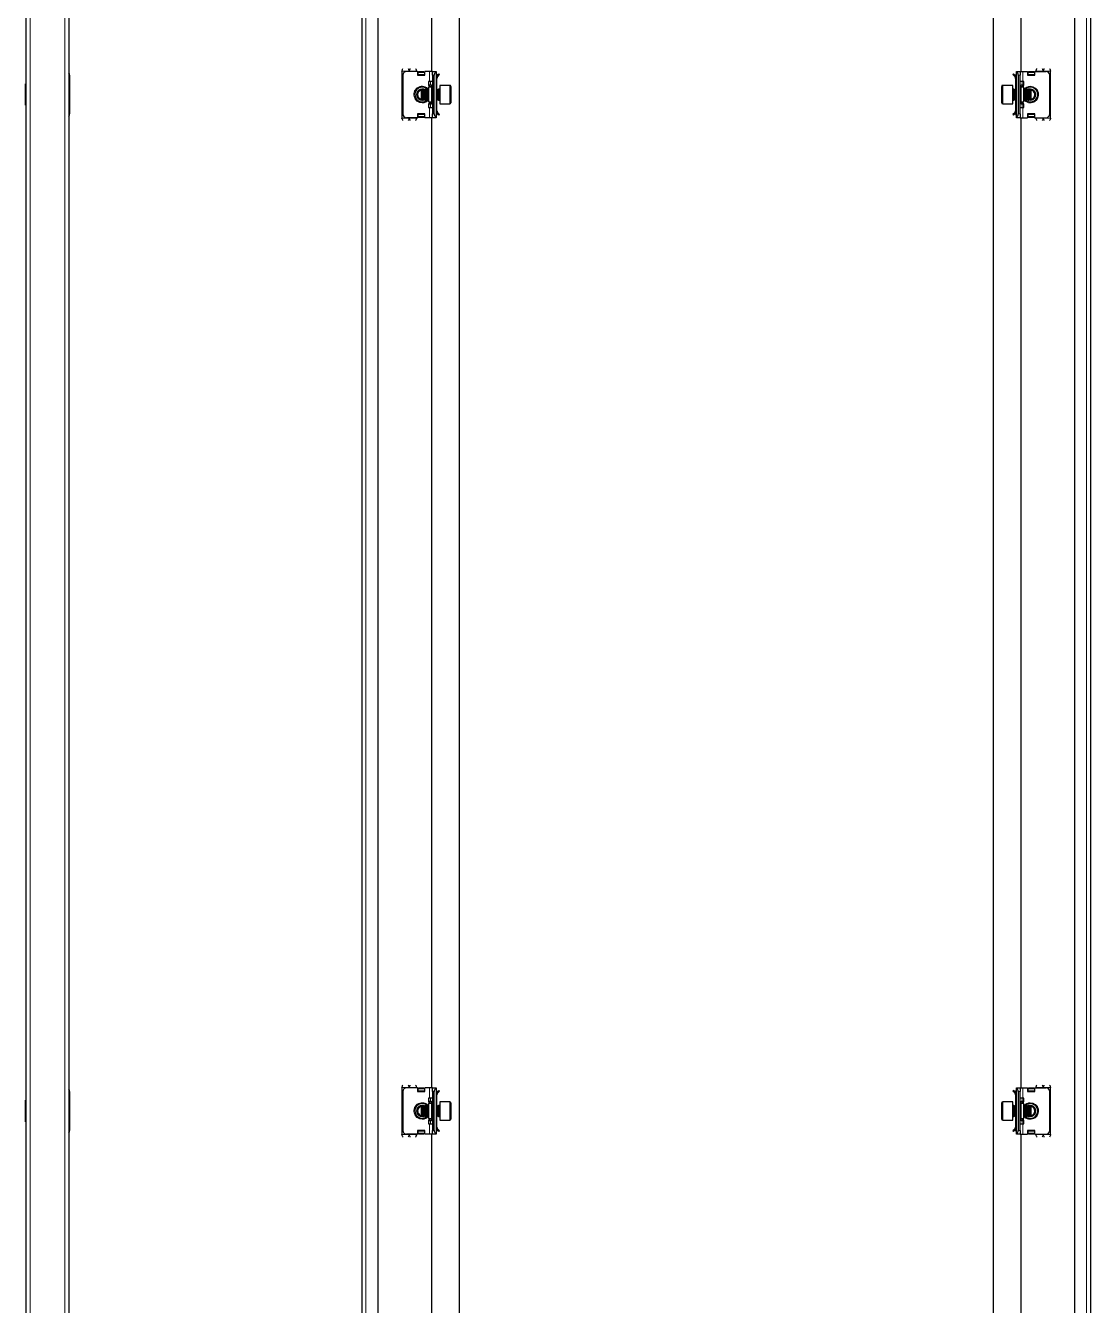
# Model space of a CAD drawing. Header units: millimetres. Extents: x -45 to 1444, y -1119 to 1206.
# Drawn here: x 868 to 1444, y -390 to 302 of the extents above; entities that cross this region are included whole.
import ezdxf

# ---------------------------------------------------------------- set-up
doc = ezdxf.new("R2010")
doc.units = ezdxf.units.MM

msp = doc.modelspace()

# ---------------------------------------------------------------- linework, layer by layer
at = {"color": 7, "linetype": 'Continuous', "lineweight": 25}
for p, q in [((868.5, -985.65), (868.5, 965.15)), ((891.5, 967.25), (891.5, -987.75)), ((1050.23, -987.75), (1050.23, 967.25)), ((1058.73, 967.25), (1058.73, -987.75)), ((1435.73, -987.75), (1435.73, 967.25)), ((1444.23, 967.25), (1444.23, -987.75)), ((1102.73, 934.25), (1102.73, -954.75)), ((1391.73, -954.75), (1391.73, 934.25)), ((1087.73, 827.25), (1087.73, 277.25)), ((1406.73, 277.25), (1406.73, 827.25)), ((1071.73, 277.5), (1071.73, 252)), ((1080.23, 277.25), (1074.23, 277.25)), ((1079.73, 277.5), (1079.73, 277.25)), ((1080.23, 277.25), (1080.23, 275.25)), ((1080.43, 277.13), (1080.23, 277.13)), ((1080.43, 275.25), (1080.43, 277.13)), ((1080.48, 276.87), (1080.98, 277.22)), ((1080.98, 277.22), (1080.98, 276.87)), ((1080.98, 277.22), (1083.48, 277.22)), ((1083.48, 276.87), (1083.48, 277.22)), ((1083.48, 277.22), (1083.98, 276.87)), ((1084.23, 275.25), (1084.23, 277.25)), ((1086.73, 277.25), (1084.23, 277.25)), ((1088.23, 277.25), (1086.73, 277.25)), ((1088.23, 275.25), (1088.23, 277.25)), ((1088.23, 277.25), (1090.23, 277.25)), ((1090.23, 277.25), (1090.23, 276.98)), ((1404.23, 277.25), (1406.23, 277.25)), ((1404.23, 276.98), (1404.23, 277.25)), ((1406.23, 277.25), (1406.23, 275.25)), ((1406.23, 277.25), (1407.73, 277.25)), ((1407.73, 277.25), (1410.23, 277.25)), ((1410.23, 277.25), (1410.23, 275.25)), ((1410.48, 276.87), (1410.98, 277.22)), ((1410.98, 277.22), (1410.98, 276.87)), ((1410.98, 277.22), (1413.48, 277.22)), ((1413.48, 276.87), (1413.48, 277.22)), ((1413.48, 277.22), (1413.98, 276.87)), ((1414.03, 277.13), (1414.03, 275.25)), ((1414.23, 277.13), (1414.03, 277.13)), ((1414.23, 277.25), (1420.23, 277.25)), ((1414.23, 275.25), (1414.23, 277.25)), ((1414.73, 277.25), (1414.73, 277.5)), ((1422.73, 252), (1422.73, 277.5)), ((868.5, 270.53), (868.2, 270.53)), ((868.2, 258.96), (868.2, 270.53)), ((892, 275.25), (892, 254.25)), ((1072.23, 275.25), (1072.23, 254.25)), ((1080.23, 275.25), (1084.23, 275.25)), ((1080.98, 276.87), (1080.48, 276.51)), ((1080.48, 276.51), (1080.48, 276.87)), ((1080.48, 275.6), (1080.48, 276.51)), ((1080.48, 275.25), (1080.48, 275.6)), ((1080.98, 276.87), (1083.48, 276.87)), ((1083.98, 276.51), (1083.48, 276.87)), ((1083.98, 276.87), (1083.98, 276.51)), ((1083.98, 276.51), (1083.98, 275.6)), ((1083.98, 275.6), (1083.98, 275.25)), ((1086.23, 271.75), (1086.23, 269.75)), ((1086.73, 271.75), (1086.23, 271.75)), ((1088.23, 271.75), (1086.73, 271.75)), ((1088.23, 275.25), (1088.23, 254.25)), ((1089.23, 254.25), (1089.23, 275.25)), ((1090.23, 276.98), (1090.23, 252.51)), ((1090.23, 276.16), (1090.44, 275.95)), ((1090.73, 273.5), (1090.23, 273.5)), ((1090.73, 275.25), (1090.73, 274.79)), ((1090.73, 270), (1090.73, 273.5)), ((1090.82, 274.91), (1091.79, 275.89)), ((1091.17, 274.56), (1090.82, 274.91)), ((1091.17, 274.56), (1092.14, 275.53)), ((1091.79, 275.89), (1092.14, 275.53)), ((1402.67, 275.89), (1402.32, 275.53)), ((1403.29, 274.56), (1402.32, 275.53)), ((1403.64, 274.91), (1402.67, 275.89)), ((1403.29, 274.56), (1403.64, 274.91)), ((1403.73, 275.25), (1403.73, 274.85)), ((1403.73, 273.5), (1404.23, 273.5)), ((1403.73, 273.5), (1403.73, 270)), ((1404.02, 275.95), (1404.23, 276.16)), ((1404.23, 252.51), (1404.23, 276.98)), ((1405.23, 275.25), (1405.23, 254.25)), ((1406.23, 254.25), (1406.23, 275.25)), ((1407.73, 271.75), (1406.23, 271.75)), ((1408.23, 271.75), (1407.73, 271.75)), ((1408.23, 269.75), (1408.23, 271.75)), ((1410.23, 275.25), (1414.23, 275.25)), ((1410.98, 276.87), (1410.48, 276.51)), ((1410.48, 276.51), (1410.48, 276.87)), ((1410.48, 275.6), (1410.48, 276.51)), ((1410.48, 275.25), (1410.48, 275.6)), ((1410.98, 276.87), (1413.48, 276.87)), ((1413.98, 276.51), (1413.48, 276.87)), ((1413.98, 276.87), (1413.98, 276.51)), ((1413.98, 276.51), (1413.98, 275.6)), ((1413.98, 275.6), (1413.98, 275.25)), ((1422.23, 254.25), (1422.23, 275.25)), ((1082.78, 267.75), (1082.23, 267.19)), ((1082.23, 267.19), (1082.23, 262.3)), ((1082.84, 267.75), (1082.78, 267.75)), ((1082.78, 267.75), (1082.78, 261.75)), ((1083.23, 267.19), (1082.84, 267.75)), ((1082.84, 267.75), (1082.84, 263.6)), ((1082.84, 263.6), (1082.84, 261.75)), ((1083.62, 267.75), (1083.23, 267.19)), ((1083.23, 267.19), (1083.23, 263.81)), ((1083.23, 263.81), (1083.23, 262.3)), ((1083.84, 267.75), (1083.62, 267.75)), ((1083.62, 267.75), (1083.62, 263.6)), ((1083.62, 263.6), (1083.62, 261.75)), ((1084.23, 267.19), (1083.84, 267.75)), ((1083.84, 267.75), (1083.84, 263.6)), ((1083.84, 263.6), (1083.84, 261.75)), ((1084.06, 267.44), (1084.3, 267.3)), ((1084.62, 267.75), (1084.23, 267.19)), ((1084.23, 267.19), (1084.23, 263.81)), ((1084.23, 263.81), (1084.23, 262.3)), ((1084.84, 267.75), (1084.62, 267.75)), ((1084.62, 267.75), (1084.62, 263.6)), ((1084.62, 263.6), (1084.62, 261.75)), ((1085.23, 267.19), (1084.84, 267.75)), ((1084.84, 267.75), (1084.84, 263.6)), ((1084.84, 263.6), (1084.84, 261.75)), ((1085.62, 267.75), (1085.23, 267.19)), ((1085.23, 267.19), (1085.23, 263.81)), ((1085.23, 263.81), (1085.23, 262.3)), ((1085.84, 267.75), (1085.62, 267.75)), ((1085.62, 267.75), (1085.62, 263.6)), ((1085.62, 263.6), (1085.62, 261.75)), ((1086.23, 267.19), (1085.84, 267.75)), ((1085.84, 267.75), (1085.84, 263.6)), ((1085.84, 263.6), (1085.84, 261.75)), ((1086.23, 270), (1087.23, 270)), ((1086.23, 269.75), (1087.91, 268.78)), ((1087.73, 268.75), (1086.23, 268.75)), ((1086.23, 268.75), (1086.23, 260.75)), ((1087.23, 270), (1087.73, 270)), ((1087.73, 270), (1087.73, 268.88)), ((1090.73, 270), (1090.23, 270)), ((1090.62, 267.75), (1090.23, 267.19)), ((1090.84, 267.75), (1090.62, 267.75)), ((1090.62, 267.75), (1090.62, 263.6)), ((1090.62, 263.6), (1090.62, 261.75)), ((1090.73, 267.75), (1090.73, 270)), ((1091.23, 267.19), (1090.84, 267.75)), ((1090.84, 267.75), (1090.84, 263.6)), ((1090.84, 263.6), (1090.84, 261.75)), ((1091.62, 267.75), (1091.23, 267.19)), ((1091.23, 267.19), (1091.23, 263.81)), ((1091.23, 263.81), (1091.23, 262.3)), ((1091.98, 267.75), (1091.62, 267.75)), ((1091.62, 267.75), (1091.62, 263.6)), ((1091.62, 263.6), (1091.62, 261.75)), ((1097.63, 269.75), (1092.23, 269.75)), ((1092.23, 269.75), (1092.23, 259.75)), ((1098.23, 269.15), (1098.23, 260.35)), ((1396.23, 268.81), (1396.23, 269.15)), ((1396.23, 260.35), (1396.23, 268.81)), ((1402.23, 269.75), (1396.83, 269.75)), ((1402.23, 269.37), (1402.23, 269.75)), ((1402.23, 259.75), (1402.23, 269.37)), ((1402.84, 267.75), (1402.48, 267.75)), ((1403.23, 267.19), (1402.84, 267.75)), ((1402.84, 263.6), (1402.84, 267.75)), ((1402.84, 261.75), (1402.84, 263.6)), ((1403.62, 267.75), (1403.23, 267.19)), ((1403.23, 263.81), (1403.23, 267.19)), ((1403.23, 262.3), (1403.23, 263.81)), ((1403.84, 267.75), (1403.62, 267.75)), ((1403.62, 263.6), (1403.62, 267.75)), ((1403.62, 261.75), (1403.62, 263.6)), ((1404.23, 270), (1403.73, 270)), ((1403.73, 270), (1403.73, 267.75)), ((1404.23, 267.19), (1403.84, 267.75)), ((1403.84, 263.6), (1403.84, 267.75)), ((1403.84, 261.75), (1403.84, 263.6)), ((1406.55, 268.78), (1408.23, 269.75)), ((1406.73, 268.88), (1406.73, 270)), ((1406.73, 270), (1407.23, 270)), ((1408.23, 268.75), (1406.73, 268.75)), ((1407.23, 270), (1408.23, 270)), ((1408.23, 260.75), (1408.23, 268.75)), ((1408.62, 267.75), (1408.23, 267.19)), ((1408.84, 267.75), (1408.62, 267.75)), ((1408.62, 263.6), (1408.62, 267.75)), ((1408.62, 261.75), (1408.62, 263.6)), ((1409.23, 267.19), (1408.84, 267.75)), ((1408.84, 263.6), (1408.84, 267.75)), ((1408.84, 261.75), (1408.84, 263.6)), ((1409.62, 267.75), (1409.23, 267.19)), ((1409.23, 263.81), (1409.23, 267.19)), ((1409.23, 262.3), (1409.23, 263.81)), ((1409.84, 267.75), (1409.62, 267.75)), ((1409.62, 263.6), (1409.62, 267.75)), ((1409.62, 261.75), (1409.62, 263.6)), ((1410.23, 267.19), (1409.84, 267.75)), ((1409.84, 263.6), (1409.84, 267.75)), ((1409.84, 261.75), (1409.84, 263.6)), ((1410.15, 267.3), (1410.4, 267.44)), ((1410.62, 267.75), (1410.23, 267.19)), ((1410.23, 263.81), (1410.23, 267.19)), ((1410.23, 262.3), (1410.23, 263.81)), ((1410.84, 267.75), (1410.62, 267.75)), ((1410.62, 263.6), (1410.62, 267.75)), ((1410.62, 261.75), (1410.62, 263.6)), ((1411.23, 267.19), (1410.84, 267.75)), ((1410.84, 263.6), (1410.84, 267.75)), ((1410.84, 261.75), (1410.84, 263.6)), ((1411.62, 267.75), (1411.23, 267.19)), ((1411.23, 263.81), (1411.23, 267.19)), ((1411.23, 262.3), (1411.23, 263.81)), ((1411.67, 267.75), (1411.62, 267.75)), ((1411.62, 263.6), (1411.62, 267.75)), ((1411.62, 261.75), (1411.62, 263.6)), ((1412.23, 267.19), (1411.67, 267.75)), ((1411.67, 267.52), (1411.67, 267.75)), ((1411.67, 261.75), (1411.67, 267.52)), ((1412.23, 267.01), (1412.23, 267.19)), ((1412.23, 262.3), (1412.23, 267.01)), ((868.2, 258.96), (868.5, 258.96)), ((1081.71, 262.18), (1082.54, 261.99)), ((1082.23, 262.3), (1082.78, 261.75)), ((1082.78, 261.75), (1082.84, 261.75)), ((1082.84, 261.75), (1083.23, 262.3)), ((1083.02, 262), (1083.39, 262.07)), ((1083.23, 262.3), (1083.62, 261.75)), ((1083.62, 261.75), (1083.84, 261.75)), ((1083.84, 261.75), (1084.23, 262.3)), ((1084.3, 262.19), (1084.06, 262.06)), ((1084.23, 262.3), (1084.62, 261.75)), ((1084.62, 261.75), (1084.84, 261.75)), ((1084.84, 261.75), (1085.23, 262.3)), ((1085.23, 262.3), (1085.62, 261.75)), ((1085.62, 261.75), (1085.84, 261.75)), ((1085.84, 261.75), (1086.23, 262.3)), ((1086.23, 260.75), (1087.73, 260.75)), ((1087.91, 260.71), (1086.23, 259.75)), ((1086.23, 259.75), (1086.23, 257.75)), ((1087.23, 259.5), (1086.23, 259.5)), ((1086.23, 257.75), (1086.73, 257.75)), ((1086.73, 257.75), (1088.23, 257.75)), ((1087.73, 259.5), (1087.23, 259.5)), ((1087.73, 260.61), (1087.73, 259.5)), ((1090.23, 262.3), (1090.62, 261.75)), ((1090.23, 259.5), (1090.73, 259.5)), ((1090.62, 261.75), (1090.84, 261.75)), ((1090.73, 259.5), (1090.73, 261.75)), ((1090.73, 256), (1090.73, 259.5)), ((1090.84, 261.75), (1091.23, 262.3)), ((1091.23, 262.3), (1091.62, 261.75)), ((1091.62, 261.75), (1091.98, 261.75)), ((1092.23, 259.75), (1097.63, 259.75)), ((1396.83, 259.75), (1402.23, 259.75)), ((1402.48, 261.75), (1402.84, 261.75)), ((1402.84, 261.75), (1403.23, 262.3)), ((1403.23, 262.3), (1403.62, 261.75)), ((1403.62, 261.75), (1403.84, 261.75)), ((1403.73, 261.75), (1403.73, 259.5)), ((1403.73, 259.5), (1404.23, 259.5)), ((1403.73, 259.5), (1403.73, 256)), ((1403.84, 261.75), (1404.23, 262.3)), ((1406.23, 257.75), (1407.73, 257.75)), ((1408.23, 259.75), (1406.55, 260.71)), ((1406.73, 260.75), (1408.23, 260.75)), ((1406.73, 259.5), (1406.73, 260.61)), ((1407.23, 259.5), (1406.73, 259.5)), ((1408.23, 259.5), (1407.23, 259.5)), ((1407.73, 257.75), (1408.23, 257.75)), ((1408.23, 262.3), (1408.62, 261.75)), ((1408.23, 257.75), (1408.23, 259.75)), ((1408.62, 261.75), (1408.84, 261.75)), ((1408.84, 261.75), (1409.23, 262.3)), ((1409.23, 262.3), (1409.62, 261.75)), ((1409.62, 261.75), (1409.84, 261.75)), ((1409.84, 261.75), (1410.23, 262.3)), ((1410.4, 262.06), (1410.15, 262.19)), ((1410.23, 262.3), (1410.62, 261.75)), ((1410.62, 261.75), (1410.84, 261.75)), ((1410.84, 261.75), (1411.23, 262.3)), ((1411.07, 262.07), (1411.44, 262)), ((1411.23, 262.3), (1411.62, 261.75)), ((1411.62, 261.75), (1411.67, 261.75)), ((1411.67, 261.75), (1412.23, 262.3)), ((1411.92, 261.99), (1412.75, 262.18)), ((1080.23, 252.25), (1074.23, 252.25)), ((1079.73, 252.25), (1079.73, 252)), ((1084.23, 254.25), (1080.23, 254.25)), ((1080.23, 254.25), (1080.23, 252.25)), ((1080.23, 252.36), (1080.43, 252.36)), ((1080.43, 252.36), (1080.43, 254.25)), ((1080.48, 253.89), (1080.48, 254.25)), ((1080.48, 252.98), (1080.48, 253.89)), ((1080.48, 252.98), (1080.98, 252.63)), ((1080.48, 252.63), (1080.48, 252.98)), ((1080.98, 252.27), (1080.48, 252.63)), ((1083.48, 252.63), (1080.98, 252.63)), ((1080.98, 252.63), (1080.98, 252.27)), ((1083.48, 252.27), (1080.98, 252.27)), ((1083.48, 252.63), (1083.98, 252.98)), ((1083.48, 252.27), (1083.48, 252.63)), ((1083.98, 252.63), (1083.48, 252.27)), ((1083.98, 254.25), (1083.98, 253.89)), ((1083.98, 253.89), (1083.98, 252.98)), ((1083.98, 252.98), (1083.98, 252.63)), ((1084.23, 252.25), (1084.23, 254.25)), ((1086.73, 252.25), (1084.23, 252.25)), ((1088.23, 252.25), (1086.73, 252.25)), ((1087.73, 252.25), (1087.73, -272.75)), ((1088.23, 252.25), (1088.23, 254.25)), ((1090.23, 252.25), (1088.23, 252.25)), ((1090.73, 256), (1090.23, 256)), ((1090.44, 253.54), (1090.23, 253.33)), ((1090.23, 252.51), (1090.23, 252.25)), ((1090.73, 254.25), (1090.73, 254.64)), ((1091.17, 254.94), (1090.82, 254.58)), ((1090.82, 254.58), (1091.79, 253.61)), ((1091.17, 254.94), (1092.14, 253.96)), ((1091.79, 253.61), (1092.14, 253.96)), ((1403.29, 254.94), (1402.32, 253.96)), ((1402.67, 253.61), (1402.32, 253.96)), ((1403.64, 254.58), (1402.67, 253.61)), ((1403.29, 254.94), (1403.64, 254.58)), ((1403.73, 256), (1404.23, 256)), ((1403.73, 254.25), (1403.73, 254.71)), ((1404.23, 253.33), (1404.02, 253.54)), ((1404.23, 252.25), (1404.23, 252.51)), ((1406.23, 252.25), (1404.23, 252.25)), ((1406.23, 254.25), (1406.23, 252.25)), ((1406.23, 252.25), (1407.73, 252.25)), ((1406.73, -272.75), (1406.73, 252.25)), ((1407.73, 252.25), (1410.23, 252.25)), ((1414.23, 254.25), (1410.23, 254.25)), ((1410.23, 254.25), (1410.23, 252.25)), ((1410.48, 253.89), (1410.48, 254.25)), ((1410.48, 252.98), (1410.48, 253.89)), ((1410.48, 252.63), (1410.48, 252.98)), ((1410.48, 252.98), (1410.98, 252.63)), ((1410.98, 252.27), (1410.48, 252.63)), ((1410.98, 252.63), (1410.98, 252.27)), ((1413.48, 252.63), (1410.98, 252.63)), ((1413.48, 252.27), (1410.98, 252.27)), ((1413.48, 252.63), (1413.98, 252.98)), ((1413.48, 252.27), (1413.48, 252.63)), ((1413.98, 252.63), (1413.48, 252.27)), ((1413.98, 254.25), (1413.98, 253.89)), ((1413.98, 253.89), (1413.98, 252.98)), ((1413.98, 252.98), (1413.98, 252.63)), ((1414.03, 254.25), (1414.03, 252.36)), ((1414.03, 252.36), (1414.23, 252.36)), ((1414.23, 252.25), (1414.23, 254.25)), ((1414.23, 252.25), (1420.23, 252.25)), ((1414.73, 252), (1414.73, 252.25)), ((892, -274.75), (892, -295.75)), ((1071.73, -272.5), (1071.73, -298)), ((1072.23, -274.75), (1072.23, -295.75)), ((1080.23, -272.75), (1074.23, -272.75)), ((1079.73, -272.5), (1079.73, -272.75)), ((1080.23, -272.75), (1080.23, -274.75)), ((1080.43, -272.87), (1080.23, -272.87)), ((1080.23, -274.75), (1084.23, -274.75)), ((1080.43, -274.75), (1080.43, -272.87)), ((1080.48, -273.13), (1080.98, -272.78)), ((1080.98, -273.13), (1080.48, -273.49)), ((1080.48, -273.49), (1080.48, -273.13)), ((1080.48, -274.4), (1080.48, -273.49)), ((1080.48, -274.75), (1080.48, -274.4)), ((1080.98, -272.78), (1080.98, -273.13)), ((1080.98, -272.78), (1083.48, -272.78)), ((1080.98, -273.13), (1083.48, -273.13)), ((1083.48, -273.13), (1083.48, -272.78)), ((1083.48, -272.78), (1083.98, -273.13)), ((1083.98, -273.49), (1083.48, -273.13)), ((1083.98, -273.13), (1083.98, -273.49)), ((1083.98, -273.49), (1083.98, -274.4)), ((1083.98, -274.4), (1083.98, -274.75)), ((1084.23, -274.75), (1084.23, -272.75)), ((1086.73, -272.75), (1084.23, -272.75)), ((1088.23, -272.75), (1086.73, -272.75)), ((1088.23, -274.75), (1088.23, -272.75)), ((1088.23, -272.75), (1090.23, -272.75)), ((1088.23, -274.75), (1088.23, -295.75)), ((1089.23, -295.75), (1089.23, -274.75)), ((1090.23, -272.75), (1090.23, -273.02)), ((1090.23, -273.02), (1090.23, -297.49)), ((1090.23, -273.84), (1090.44, -274.05)), ((1090.73, -276.5), (1090.23, -276.5)), ((1090.73, -274.75), (1090.73, -275.21)), ((1090.73, -280), (1090.73, -276.5)), ((1090.82, -275.09), (1091.79, -274.11)), ((1091.17, -275.44), (1090.82, -275.09)), ((1091.17, -275.44), (1092.14, -274.47)), ((1091.79, -274.11), (1092.14, -274.47)), ((1402.67, -274.11), (1402.32, -274.47)), ((1403.29, -275.44), (1402.32, -274.47)), ((1403.64, -275.09), (1402.67, -274.11)), ((1403.29, -275.44), (1403.64, -275.09)), ((1403.73, -274.75), (1403.73, -275.15)), ((1403.73, -276.5), (1404.23, -276.5)), ((1403.73, -276.5), (1403.73, -280)), ((1404.02, -274.05), (1404.23, -273.84)), ((1404.23, -272.75), (1406.23, -272.75)), ((1404.23, -273.02), (1404.23, -272.75)), ((1404.23, -297.49), (1404.23, -273.02)), ((1405.23, -274.75), (1405.23, -295.75)), ((1406.23, -272.75), (1406.23, -274.75)), ((1406.23, -272.75), (1407.73, -272.75)), ((1406.23, -295.75), (1406.23, -274.75)), ((1407.73, -272.75), (1410.23, -272.75)), ((1410.23, -272.75), (1410.23, -274.75)), ((1410.23, -274.75), (1414.23, -274.75)), ((1410.48, -273.13), (1410.98, -272.78)), ((1410.98, -273.13), (1410.48, -273.49)), ((1410.48, -273.49), (1410.48, -273.13)), ((1410.48, -274.4), (1410.48, -273.49)), ((1410.48, -274.75), (1410.48, -274.4)), ((1410.98, -272.78), (1410.98, -273.13)), ((1410.98, -272.78), (1413.48, -272.78)), ((1410.98, -273.13), (1413.48, -273.13)), ((1413.48, -273.13), (1413.48, -272.78)), ((1413.48, -272.78), (1413.98, -273.13)), ((1413.98, -273.49), (1413.48, -273.13)), ((1413.98, -273.13), (1413.98, -273.49)), ((1413.98, -273.49), (1413.98, -274.4)), ((1413.98, -274.4), (1413.98, -274.75)), ((1414.03, -272.87), (1414.03, -274.75)), ((1414.23, -272.87), (1414.03, -272.87)), ((1414.23, -272.75), (1420.23, -272.75)), ((1414.23, -274.75), (1414.23, -272.75)), ((1414.73, -272.75), (1414.73, -272.5)), ((1422.23, -295.75), (1422.23, -274.75)), ((1422.73, -298), (1422.73, -272.5)), ((868.5, -279.47), (868.2, -279.47)), ((868.2, -287.4), (868.2, -279.47)), ((1082.54, -282.5), (1081.71, -282.69)), ((1082.78, -282.25), (1082.23, -282.81)), ((1082.23, -282.81), (1082.23, -287.51)), ((1082.84, -282.25), (1082.78, -282.25)), ((1082.78, -282.25), (1082.78, -288.03)), ((1083.23, -282.81), (1082.84, -282.25)), ((1082.84, -282.25), (1082.84, -284.11)), ((1083.39, -282.58), (1083.02, -282.51)), ((1083.62, -282.25), (1083.23, -282.81)), ((1083.23, -282.81), (1083.23, -284.32)), ((1083.84, -282.25), (1083.62, -282.25)), ((1083.62, -282.25), (1083.62, -284.11)), ((1084.23, -282.81), (1083.84, -282.25)), ((1083.84, -282.25), (1083.84, -284.11)), ((1084.06, -282.56), (1084.3, -282.7)), ((1084.62, -282.25), (1084.23, -282.81)), ((1084.23, -282.81), (1084.23, -284.32)), ((1084.84, -282.25), (1084.62, -282.25)), ((1084.62, -282.25), (1084.62, -284.11)), ((1085.23, -282.81), (1084.84, -282.25)), ((1084.84, -282.25), (1084.84, -284.11)), ((1085.62, -282.25), (1085.23, -282.81)), ((1085.23, -282.81), (1085.23, -284.32)), ((1085.84, -282.25), (1085.62, -282.25)), ((1085.62, -282.25), (1085.62, -284.11)), ((1086.23, -282.81), (1085.84, -282.25)), ((1085.84, -282.25), (1085.84, -284.11)), ((1086.23, -278.25), (1086.23, -280.25)), ((1086.73, -278.25), (1086.23, -278.25)), ((1086.23, -280), (1087.23, -280)), ((1086.23, -280.25), (1087.91, -281.22)), ((1087.73, -281.25), (1086.23, -281.25)), ((1086.23, -281.25), (1086.23, -289.25)), ((1088.23, -278.25), (1086.73, -278.25)), ((1087.23, -280), (1087.73, -280)), ((1087.73, -280), (1087.73, -281.12)), ((1090.73, -280), (1090.23, -280)), ((1090.62, -282.25), (1090.23, -282.81)), ((1090.84, -282.25), (1090.62, -282.25)), ((1090.62, -282.25), (1090.62, -284.11)), ((1090.73, -282.25), (1090.73, -280)), ((1091.23, -282.81), (1090.84, -282.25)), ((1090.84, -282.25), (1090.84, -284.11)), ((1091.62, -282.25), (1091.23, -282.81)), ((1091.23, -282.81), (1091.23, -284.32)), ((1091.98, -282.25), (1091.62, -282.25)), ((1091.62, -282.25), (1091.62, -284.11)), ((1097.63, -280.25), (1092.23, -280.25)), ((1092.23, -280.25), (1092.23, -289.87)), ((1098.23, -280.85), (1098.23, -289.32)), ((1396.23, -289.65), (1396.23, -280.85)), ((1402.23, -280.25), (1396.83, -280.25)), ((1402.23, -290.25), (1402.23, -280.25)), ((1402.84, -282.25), (1402.48, -282.25)), ((1403.23, -282.81), (1402.84, -282.25)), ((1402.84, -284.11), (1402.84, -282.25)), ((1403.62, -282.25), (1403.23, -282.81)), ((1403.23, -284.32), (1403.23, -282.81)), ((1403.84, -282.25), (1403.62, -282.25)), ((1403.62, -284.11), (1403.62, -282.25)), ((1404.23, -280), (1403.73, -280)), ((1403.73, -280), (1403.73, -282.25)), ((1404.23, -282.81), (1403.84, -282.25)), ((1403.84, -284.11), (1403.84, -282.25)), ((1407.73, -278.25), (1406.23, -278.25)), ((1406.55, -281.22), (1408.23, -280.25)), ((1406.73, -281.12), (1406.73, -280)), ((1406.73, -280), (1407.23, -280)), ((1408.23, -281.25), (1406.73, -281.25)), ((1407.23, -280), (1408.23, -280)), ((1408.23, -278.25), (1407.73, -278.25)), ((1408.23, -280.25), (1408.23, -278.25)), ((1408.23, -289.25), (1408.23, -281.25)), ((1408.62, -282.25), (1408.23, -282.81)), ((1408.84, -282.25), (1408.62, -282.25)), ((1408.62, -284.11), (1408.62, -282.25)), ((1409.23, -282.81), (1408.84, -282.25)), ((1408.84, -284.11), (1408.84, -282.25)), ((1409.62, -282.25), (1409.23, -282.81)), ((1409.23, -284.32), (1409.23, -282.81)), ((1409.84, -282.25), (1409.62, -282.25)), ((1409.62, -284.11), (1409.62, -282.25)), ((1410.23, -282.81), (1409.84, -282.25)), ((1409.84, -284.11), (1409.84, -282.25)), ((1410.15, -282.7), (1410.4, -282.56)), ((1410.62, -282.25), (1410.23, -282.81)), ((1410.23, -284.32), (1410.23, -282.81)), ((1410.84, -282.25), (1410.62, -282.25)), ((1410.62, -284.11), (1410.62, -282.25)), ((1411.23, -282.81), (1410.84, -282.25)), ((1410.84, -284.11), (1410.84, -282.25)), ((1411.44, -282.51), (1411.07, -282.58)), ((1411.62, -282.25), (1411.23, -282.81)), ((1411.23, -284.32), (1411.23, -282.81)), ((1411.67, -282.25), (1411.62, -282.25)), ((1411.62, -284.11), (1411.62, -282.25)), ((1412.23, -282.81), (1411.67, -282.25)), ((1411.67, -288.25), (1411.67, -282.25)), ((1412.75, -282.69), (1411.92, -282.5)), ((1412.23, -287.7), (1412.23, -282.81)), ((868.2, -291.04), (868.2, -287.4)), ((1082.23, -287.51), (1082.23, -287.7)), ((1082.23, -287.7), (1082.78, -288.25)), ((1082.78, -288.03), (1082.78, -288.25)), ((1082.78, -288.25), (1082.84, -288.25)), ((1082.84, -284.11), (1082.84, -288.25)), ((1082.84, -288.25), (1083.23, -287.7)), ((1083.23, -284.32), (1083.23, -287.7)), ((1083.23, -287.7), (1083.62, -288.25)), ((1083.62, -284.11), (1083.62, -288.25)), ((1083.62, -288.25), (1083.84, -288.25)), ((1083.84, -284.11), (1083.84, -288.25)), ((1083.84, -288.25), (1084.23, -287.7)), ((1084.3, -287.81), (1084.06, -287.94)), ((1084.23, -284.32), (1084.23, -287.7)), ((1084.23, -287.7), (1084.62, -288.25)), ((1084.62, -284.11), (1084.62, -288.25)), ((1084.62, -288.25), (1084.84, -288.25)), ((1084.84, -284.11), (1084.84, -288.25)), ((1084.84, -288.25), (1085.23, -287.7)), ((1085.23, -284.32), (1085.23, -287.7)), ((1085.23, -287.7), (1085.62, -288.25)), ((1085.62, -284.11), (1085.62, -288.25)), ((1085.62, -288.25), (1085.84, -288.25)), ((1085.84, -284.11), (1085.84, -288.25)), ((1085.84, -288.25), (1086.23, -287.7)), ((1086.23, -289.25), (1087.73, -289.25)), ((1087.91, -289.29), (1086.23, -290.25)), ((1086.23, -290.25), (1086.23, -292.25)), ((1087.23, -290.5), (1086.23, -290.5)), ((1087.73, -290.5), (1087.23, -290.5)), ((1087.73, -289.39), (1087.73, -290.5)), ((1090.23, -287.7), (1090.62, -288.25)), ((1090.23, -290.5), (1090.73, -290.5)), ((1090.62, -284.11), (1090.62, -288.25)), ((1090.62, -288.25), (1090.84, -288.25)), ((1090.73, -290.5), (1090.73, -288.25)), ((1090.73, -294), (1090.73, -290.5)), ((1090.84, -284.11), (1090.84, -288.25)), ((1090.84, -288.25), (1091.23, -287.7)), ((1091.23, -284.32), (1091.23, -287.7)), ((1091.23, -287.7), (1091.62, -288.25)), ((1091.62, -284.11), (1091.62, -288.25)), ((1091.62, -288.25), (1091.98, -288.25)), ((1092.23, -289.87), (1092.23, -290.25)), ((1092.23, -290.25), (1097.63, -290.25)), ((1098.23, -289.32), (1098.23, -289.65)), ((1396.83, -290.25), (1402.23, -290.25)), ((1402.48, -288.25), (1402.84, -288.25)), ((1402.84, -288.25), (1402.84, -284.11)), ((1402.84, -288.25), (1403.23, -287.7)), ((1403.23, -287.7), (1403.23, -284.32)), ((1403.23, -287.7), (1403.62, -288.25)), ((1403.62, -288.25), (1403.62, -284.11)), ((1403.62, -288.25), (1403.84, -288.25)), ((1403.73, -288.25), (1403.73, -290.5)), ((1403.73, -290.5), (1403.73, -294)), ((1403.73, -290.5), (1404.23, -290.5)), ((1403.84, -288.25), (1403.84, -284.11)), ((1403.84, -288.25), (1404.23, -287.7)), ((1408.23, -290.25), (1406.55, -289.29)), ((1406.73, -289.25), (1408.23, -289.25)), ((1406.73, -290.5), (1406.73, -289.39)), ((1407.23, -290.5), (1406.73, -290.5)), ((1408.23, -290.5), (1407.23, -290.5)), ((1408.23, -287.7), (1408.62, -288.25)), ((1408.23, -292.25), (1408.23, -290.25)), ((1408.62, -288.25), (1408.62, -284.11)), ((1408.62, -288.25), (1408.84, -288.25)), ((1408.84, -288.25), (1408.84, -284.11)), ((1408.84, -288.25), (1409.23, -287.7)), ((1409.23, -287.7), (1409.23, -284.32)), ((1409.23, -287.7), (1409.62, -288.25)), ((1409.62, -288.25), (1409.62, -284.11)), ((1409.62, -288.25), (1409.84, -288.25)), ((1409.84, -288.25), (1409.84, -284.11)), ((1409.84, -288.25), (1410.23, -287.7)), ((1410.4, -287.94), (1410.15, -287.81)), ((1410.23, -287.7), (1410.23, -284.32)), ((1410.23, -287.7), (1410.62, -288.25)), ((1410.62, -288.25), (1410.62, -284.11)), ((1410.62, -288.25), (1410.84, -288.25)), ((1410.84, -288.25), (1410.84, -284.11)), ((1410.84, -288.25), (1411.23, -287.7)), ((1411.23, -287.7), (1411.23, -284.32)), ((1411.23, -287.7), (1411.62, -288.25)), ((1411.62, -288.25), (1411.62, -284.11)), ((1411.62, -288.25), (1411.67, -288.25)), ((1411.67, -288.25), (1412.23, -287.7)), ((868.2, -291.04), (868.5, -291.04)), ((1080.23, -297.75), (1074.23, -297.75)), ((1079.73, -297.75), (1079.73, -298)), ((1080.23, -295.75), (1080.23, -297.75)), ((1084.23, -295.75), (1080.23, -295.75)), ((1080.23, -297.64), (1080.43, -297.64)), ((1080.43, -297.64), (1080.43, -295.75)), ((1080.48, -296.11), (1080.48, -295.75)), ((1080.48, -297.02), (1080.48, -296.11)), ((1080.48, -297.02), (1080.98, -297.37)), ((1080.48, -297.37), (1080.48, -297.02)), ((1080.98, -297.73), (1080.48, -297.37)), ((1083.48, -297.37), (1080.98, -297.37)), ((1080.98, -297.37), (1080.98, -297.73)), ((1083.48, -297.73), (1080.98, -297.73)), ((1083.48, -297.37), (1083.98, -297.02)), ((1083.48, -297.73), (1083.48, -297.37)), ((1083.98, -297.37), (1083.48, -297.73)), ((1083.98, -295.75), (1083.98, -296.11)), ((1083.98, -296.11), (1083.98, -297.02)), ((1083.98, -297.02), (1083.98, -297.37)), ((1084.23, -297.75), (1084.23, -295.75)), ((1086.73, -297.75), (1084.23, -297.75)), ((1086.23, -292.25), (1086.73, -292.25)), ((1086.73, -292.25), (1088.23, -292.25)), ((1088.23, -297.75), (1086.73, -297.75)), ((1087.73, -297.75), (1087.73, -847.75)), ((1088.23, -297.75), (1088.23, -295.75)), ((1090.23, -297.75), (1088.23, -297.75)), ((1090.73, -294), (1090.23, -294)), ((1090.44, -296.46), (1090.23, -296.67)), ((1090.23, -297.49), (1090.23, -297.75)), ((1090.73, -295.75), (1090.73, -295.36)), ((1091.17, -295.06), (1090.82, -295.42)), ((1090.82, -295.42), (1091.79, -296.39)), ((1091.17, -295.06), (1092.14, -296.04)), ((1091.79, -296.39), (1092.14, -296.04)), ((1403.29, -295.06), (1402.32, -296.04)), ((1402.67, -296.39), (1402.32, -296.04)), ((1403.64, -295.42), (1402.67, -296.39)), ((1403.29, -295.06), (1403.64, -295.42)), ((1403.73, -294), (1404.23, -294)), ((1403.73, -295.75), (1403.73, -295.29)), ((1404.23, -296.67), (1404.02, -296.46)), ((1404.23, -297.75), (1404.23, -297.49)), ((1406.23, -297.75), (1404.23, -297.75)), ((1406.23, -292.25), (1407.73, -292.25)), ((1406.23, -295.75), (1406.23, -297.75)), ((1406.23, -297.75), (1407.73, -297.75)), ((1406.73, -847.75), (1406.73, -297.75)), ((1407.73, -292.25), (1408.23, -292.25)), ((1407.73, -297.75), (1410.23, -297.75)), ((1410.23, -295.75), (1410.23, -297.75)), ((1414.23, -295.75), (1410.23, -295.75)), ((1410.48, -296.11), (1410.48, -295.75)), ((1410.48, -297.02), (1410.48, -296.11)), ((1410.48, -297.02), (1410.98, -297.37)), ((1410.48, -297.37), (1410.48, -297.02)), ((1410.98, -297.73), (1410.48, -297.37)), ((1413.48, -297.37), (1410.98, -297.37)), ((1410.98, -297.37), (1410.98, -297.73)), ((1413.48, -297.73), (1410.98, -297.73)), ((1413.48, -297.37), (1413.98, -297.02)), ((1413.48, -297.73), (1413.48, -297.37)), ((1413.98, -297.37), (1413.48, -297.73)), ((1413.98, -295.75), (1413.98, -296.11)), ((1413.98, -296.11), (1413.98, -297.02)), ((1413.98, -297.02), (1413.98, -297.37)), ((1414.03, -295.75), (1414.03, -297.64)), ((1414.03, -297.64), (1414.23, -297.64)), ((1414.23, -297.75), (1414.23, -295.75)), ((1414.23, -297.75), (1420.23, -297.75)), ((1414.73, -298), (1414.73, -297.75))]:
    msp.add_line(p, q, dxfattribs=at)
at = {"color": 8, "linetype": 'Continuous', "lineweight": 18}
for p, q in [((870.6, -987.75), (870.6, 967.25)), ((889.4, -987.75), (889.4, 967.25)), ((1052.33, 967.25), (1052.33, -987.75)), ((1442.13, 967.25), (1442.13, -987.75)), ((1071.73, 277.5), (1075.73, 277.5)), ((1075.73, 277.5), (1079.73, 277.5)), ((1086.73, 277.25), (1086.73, 271.75)), ((1407.73, 271.75), (1407.73, 277.25)), ((1414.73, 277.5), (1418.73, 277.5)), ((1422.73, 277.5), (1418.73, 277.5)), ((1083.98, 275.6), (1080.48, 275.6)), ((1087.23, 271.75), (1087.23, 270)), ((1089.23, 275.25), (1088.23, 275.25)), ((1090.23, 275.75), (1090.44, 275.95)), ((1090.23, 275.25), (1090.73, 275.25)), ((1404.23, 275.25), (1403.73, 275.25)), ((1404.23, 275.75), (1404.02, 275.95)), ((1406.23, 275.25), (1405.23, 275.25)), ((1407.23, 270), (1407.23, 271.75)), ((1413.98, 275.6), (1410.48, 275.6)), ((1087.73, 260.75), (1087.73, 268.75)), ((1091.98, 267.52), (1091.98, 267.75)), ((1091.98, 261.75), (1091.98, 267.52)), ((1097.63, 259.75), (1097.63, 269.75)), ((1396.83, 269.75), (1396.83, 269.37)), ((1396.83, 269.37), (1396.83, 259.75)), ((1402.48, 267.75), (1402.48, 261.75)), ((1406.73, 268.75), (1406.73, 260.75)), ((1086.73, 257.75), (1086.73, 252.25)), ((1087.23, 259.5), (1087.23, 257.75)), ((1407.23, 257.75), (1407.23, 259.5)), ((1407.73, 252.25), (1407.73, 257.75)), ((1071.73, 252), (1075.73, 252)), ((1079.73, 252), (1075.73, 252)), ((1080.48, 253.89), (1083.98, 253.89)), ((1088.23, 254.25), (1089.23, 254.25)), ((1090.23, 254.25), (1090.73, 254.25)), ((1090.23, 253.75), (1090.44, 253.54)), ((1404.23, 254.25), (1403.73, 254.25)), ((1404.23, 253.75), (1404.02, 253.54)), ((1405.23, 254.25), (1406.23, 254.25)), ((1410.48, 253.89), (1413.98, 253.89)), ((1418.73, 252), (1414.73, 252)), ((1422.73, 252), (1418.73, 252)), ((1071.73, -272.5), (1075.73, -272.5)), ((1075.73, -272.5), (1079.73, -272.5)), ((1083.98, -274.4), (1080.48, -274.4)), ((1086.73, -272.75), (1086.73, -278.25)), ((1089.23, -274.75), (1088.23, -274.75)), ((1090.23, -274.25), (1090.44, -274.05)), ((1090.23, -274.75), (1090.73, -274.75)), ((1404.23, -274.75), (1403.73, -274.75)), ((1404.23, -274.25), (1404.02, -274.05)), ((1406.23, -274.75), (1405.23, -274.75)), ((1407.73, -278.25), (1407.73, -272.75)), ((1413.98, -274.4), (1410.48, -274.4)), ((1414.73, -272.5), (1418.73, -272.5)), ((1422.73, -272.5), (1418.73, -272.5)), ((1087.23, -278.25), (1087.23, -280)), ((1087.73, -289.25), (1087.73, -281.25)), ((1091.98, -288.25), (1091.98, -282.25)), ((1097.63, -289.87), (1097.63, -280.25)), ((1396.83, -280.25), (1396.83, -290.25)), ((1402.48, -282.25), (1402.48, -288.03)), ((1406.73, -281.25), (1406.73, -289.25)), ((1407.23, -280), (1407.23, -278.25)), ((1087.23, -290.5), (1087.23, -292.25)), ((1097.63, -290.25), (1097.63, -289.87)), ((1402.48, -288.03), (1402.48, -288.25)), ((1407.23, -292.25), (1407.23, -290.5)), ((1080.48, -296.11), (1083.98, -296.11)), ((1086.73, -292.25), (1086.73, -297.75)), ((1088.23, -295.75), (1089.23, -295.75)), ((1090.23, -295.75), (1090.73, -295.75)), ((1090.23, -296.25), (1090.44, -296.46)), ((1404.23, -295.75), (1403.73, -295.75)), ((1404.23, -296.25), (1404.02, -296.46)), ((1405.23, -295.75), (1406.23, -295.75)), ((1407.73, -297.75), (1407.73, -292.25)), ((1410.48, -296.11), (1413.98, -296.11)), ((1071.73, -298), (1075.73, -298)), ((1079.73, -298), (1075.73, -298)), ((1418.73, -298), (1414.73, -298)), ((1422.73, -298), (1418.73, -298))]:
    msp.add_line(p, q, dxfattribs=at)
at = {"color": 7, "linetype": 'Continuous', "lineweight": 25, "flags": 128}
for points in [[(1083.39, 267.42), (1083.26, 267.45), (1083.02, 267.49)], [(1411.44, 267.49), (1411.19, 267.45), (1411.07, 267.42)], [(1083.02, -288), (1083.26, -287.96), (1083.39, -287.93)], [(1411.07, -287.93), (1411.19, -287.96), (1411.44, -288)]]:
    msp.add_lwpolyline(points, dxfattribs=at)
at = {"color": 7, "linetype": 'Continuous', "lineweight": 25}
for centre, radius, start, end in [((1074.23, 275.25), 2, 90, 180), ((1420.23, 275.25), 2, 0, 90), ((890, 275.25), 2, 0, 41.40962), ((1091.23, 275.25), 2, 120, 180), ((1089.73, 275.25), 1, 0, 45), ((1404.73, 275.25), 1, 135, 180), ((1403.23, 275.25), 2, 0, 60), ((1082.73, 264.75), 4, 45.71765, 270), ((1082.73, 264.75), 3, 74.33161, 285.66839), ((1082.73, 264.75), 2.76, 94.01261, 248.2426), ((1082.73, 264.75), 2.45, 101.79772, 258.20228), ((1087.73, 269.25), 0.5, 270, 360), ((1091.98, 268), 0.25, 270, 0), ((1097.63, 269.15), 0.6, 0, 90), ((1396.83, 269.15), 0.6, 90, 180), ((1402.48, 268), 0.25, 180, 270), ((1406.73, 269.25), 0.5, 180, 270), ((1411.73, 264.75), 4, 90, 134.28235), ((1411.73, 264.75), 4, 225.71765, 90), ((1411.73, 264.75), 3, 254.33161, 105.66839), ((1411.73, 264.75), 2.76, 291.7574, 85.98739), ((1411.73, 264.75), 2.45, 21.7574, 78.20228), ((1411.73, 264.75), 2.45, 281.79772, 21.7574), ((1082.73, 264.75), 4, 270, 314.28235), ((1087.73, 260.25), 0.5, 0, 90), ((1091.98, 261.5), 0.25, 360, 90), ((1097.63, 260.35), 0.6, 270, 360), ((1396.83, 260.35), 0.6, 180, 270), ((1402.48, 261.5), 0.25, 90, 180), ((1406.73, 260.25), 0.5, 90, 180), ((890, 254.25), 2, 318.59038, 0), ((1074.23, 254.25), 2, 180, 270), ((1091.23, 254.25), 2, 180, 240), ((1089.73, 254.25), 1, 315, 0), ((1404.73, 254.25), 1, 180, 225), ((1403.23, 254.25), 2, 300, 0), ((1420.23, 254.25), 2, 270, 0), ((890, -274.75), 2, 0, 41.40962), ((1074.23, -274.75), 2, 90, 180), ((1091.23, -274.75), 2, 120, 180), ((1089.73, -274.75), 1, 0, 45), ((1404.73, -274.75), 1, 135, 180), ((1403.23, -274.75), 2, 0, 60), ((1420.23, -274.75), 2, 0, 90), ((1082.73, -285.25), 4, 45.71765, 270), ((1082.73, -285.25), 3, 74.33161, 285.66839), ((1082.73, -285.25), 2.76, 111.7574, 265.98739), ((1082.73, -285.25), 2.45, 101.79772, 201.7574), ((1087.73, -280.75), 0.5, 270, 360), ((1091.98, -282), 0.25, 270, 0), ((1097.63, -280.85), 0.6, 0, 90), ((1396.83, -280.85), 0.6, 90, 180), ((1402.48, -282), 0.25, 180, 270), ((1406.73, -280.75), 0.5, 180, 270), ((1411.73, -285.25), 4, 90, 134.28235), ((1411.73, -285.25), 4, 225.71765, 90), ((1411.73, -285.25), 3, 254.33161, 105.66839), ((1411.73, -285.25), 2.76, 274.01261, 68.2426), ((1411.73, -285.25), 2.45, 281.79772, 78.20228), ((1082.73, -285.25), 2.45, 201.7574, 258.20228), ((1082.73, -285.25), 4, 270, 314.28235), ((1087.73, -289.75), 0.5, 0, 90), ((1091.98, -288.5), 0.25, 360, 90), ((1097.63, -289.65), 0.6, 270, 360), ((1396.83, -289.65), 0.6, 180, 270), ((1402.48, -288.5), 0.25, 90, 180), ((1406.73, -289.75), 0.5, 90, 180), ((890, -295.75), 2, 318.59038, 0), ((1074.23, -295.75), 2, 180, 270), ((1091.23, -295.75), 2, 180, 240), ((1089.73, -295.75), 1, 315, 0), ((1404.73, -295.75), 1, 180, 225), ((1403.23, -295.75), 2, 300, 0), ((1420.23, -295.75), 2, 270, 0)]:
    msp.add_arc(centre, radius, start, end, dxfattribs=at)
at = {"color": 8, "linetype": 'Continuous', "lineweight": 18}
for centre, start, end in [((1082.73, 264.75), 38.94244, 270), ((1411.73, 264.75), 218.94244, 90), ((1411.73, 264.75), 90, 141.05756), ((1082.73, 264.75), 270, 321.05756), ((1082.73, -285.25), 38.94244, 270), ((1411.73, -285.25), 218.94244, 90), ((1411.73, -285.25), 90, 141.05756), ((1082.73, -285.25), 270, 321.05756)]:
    msp.add_arc(centre, 4.5, start, end, dxfattribs=at)
at = {"color": 7, "linetype": 'Continuous', "lineweight": 25}
for points, knots in [([(1071.73, 277.5), (1071.82, 277.74), (1072.02, 278.23), (1072.21, 278.62), (1072.3, 278.82)], [0, 0, 0, 0, 0.502065, 1, 1, 1, 1]), ([(1075.16, 278.81), (1075.24, 278.65), (1075.41, 278.3), (1075.6, 277.82), (1075.71, 277.54), (1075.73, 277.5)], [0, 0, 0, 0, 0.415483, 0.917152, 1, 1, 1, 1]), ([(1075.73, 277.5), (1075.82, 277.74), (1076.02, 278.23), (1076.21, 278.62), (1076.3, 278.82)], [0, 0, 0, 0, 0.502065, 1, 1, 1, 1]), ([(1079.16, 278.81), (1079.24, 278.65), (1079.41, 278.3), (1079.6, 277.82), (1079.71, 277.54), (1079.73, 277.5)], [0, 0, 0, 0, 0.415483, 0.917152, 1, 1, 1, 1]), ([(1414.73, 277.5), (1414.78, 277.62), (1414.87, 277.86), (1415.01, 278.21), (1415.16, 278.54), (1415.25, 278.72), (1415.3, 278.82)], [0, 0, 0, 0, 0.247454, 0.50208, 0.749534, 1, 1, 1, 1]), ([(1418.16, 278.81), (1418.24, 278.65), (1418.41, 278.3), (1418.6, 277.82), (1418.71, 277.54), (1418.73, 277.5)], [0, 0, 0, 0, 0.4154826, 0.9171518, 1, 1, 1, 1]), ([(1418.73, 277.5), (1418.82, 277.74), (1419.02, 278.23), (1419.21, 278.62), (1419.3, 278.82)], [0, 0, 0, 0, 0.5020654, 1, 1, 1, 1]), ([(1422.16, 278.81), (1422.24, 278.65), (1422.41, 278.3), (1422.6, 277.82), (1422.71, 277.54), (1422.73, 277.5)], [0, 0, 0, 0, 0.4154826, 0.9171518, 1, 1, 1, 1]), ([(1090.82, 274.91), (1090.66, 274.72), (1090.36, 274.34), (1090.24, 273.82), (1090.23, 273.54), (1090.23, 273.5)], [0, 0, 0, 0, 0.461863, 0.923726, 1, 1, 1, 1]), ([(1091.17, 274.56), (1091.05, 274.41), (1090.87, 274.18), (1090.75, 273.8), (1090.74, 273.6), (1090.73, 273.5)], [0, 0, 0, 0, 0.485042, 0.738404, 1, 1, 1, 1]), ([(1403.73, 273.5), (1403.71, 273.69), (1403.68, 273.98), (1403.49, 274.33), (1403.36, 274.48), (1403.29, 274.56)], [0, 0, 0, 0, 0.485042, 0.738404, 1, 1, 1, 1]), ([(1404.23, 273.5), (1404.2, 273.74), (1404.15, 274.22), (1403.87, 274.68), (1403.67, 274.88), (1403.64, 274.91)], [0, 0, 0, 0, 0.461863, 0.923726, 1, 1, 1, 1]), ([(1072.3, 250.68), (1072.22, 250.84), (1072.05, 251.19), (1071.86, 251.68), (1071.74, 251.96), (1071.73, 252)], [0, 0, 0, 0, 0.415483, 0.917152, 1, 1, 1, 1]), ([(1075.73, 252), (1075.63, 251.75), (1075.44, 251.27), (1075.25, 250.87), (1075.16, 250.67)], [0, 0, 0, 0, 0.502065, 1, 1, 1, 1]), ([(1076.3, 250.68), (1076.22, 250.84), (1076.05, 251.19), (1075.86, 251.68), (1075.74, 251.96), (1075.73, 252)], [0, 0, 0, 0, 0.4154826, 0.9171518, 1, 1, 1, 1]), ([(1079.73, 252), (1079.68, 251.88), (1079.59, 251.64), (1079.44, 251.29), (1079.3, 250.96), (1079.21, 250.77), (1079.16, 250.67)], [0, 0, 0, 0, 0.247454, 0.50208, 0.749534, 1, 1, 1, 1]), ([(1090.23, 256), (1090.25, 255.76), (1090.31, 255.27), (1090.59, 254.81), (1090.79, 254.61), (1090.82, 254.58)], [0, 0, 0, 0, 0.461863, 0.923726, 1, 1, 1, 1]), ([(1090.73, 256), (1090.75, 255.81), (1090.78, 255.52), (1090.97, 255.16), (1091.1, 255.01), (1091.17, 254.94)], [0, 0, 0, 0, 0.485042, 0.738404, 1, 1, 1, 1]), ([(1403.29, 254.94), (1403.41, 255.09), (1403.59, 255.31), (1403.71, 255.69), (1403.72, 255.89), (1403.73, 256)], [0, 0, 0, 0, 0.485042, 0.738404, 1, 1, 1, 1]), ([(1403.64, 254.58), (1403.8, 254.77), (1404.1, 255.15), (1404.22, 255.68), (1404.23, 255.96), (1404.23, 256)], [0, 0, 0, 0, 0.461863, 0.923726, 1, 1, 1, 1]), ([(1415.3, 250.68), (1415.22, 250.84), (1415.05, 251.19), (1414.86, 251.68), (1414.74, 251.96), (1414.73, 252)], [0, 0, 0, 0, 0.415483, 0.917152, 1, 1, 1, 1]), ([(1418.73, 252), (1418.63, 251.75), (1418.44, 251.27), (1418.25, 250.87), (1418.16, 250.67)], [0, 0, 0, 0, 0.502065, 1, 1, 1, 1]), ([(1419.3, 250.68), (1419.22, 250.84), (1419.05, 251.19), (1418.86, 251.68), (1418.74, 251.96), (1418.73, 252)], [0, 0, 0, 0, 0.415483, 0.917152, 1, 1, 1, 1]), ([(1422.73, 252), (1422.63, 251.75), (1422.44, 251.27), (1422.25, 250.87), (1422.16, 250.67)], [0, 0, 0, 0, 0.5020654, 1, 1, 1, 1]), ([(1071.73, -272.5), (1071.82, -272.26), (1072.02, -271.77), (1072.21, -271.38), (1072.3, -271.18)], [0, 0, 0, 0, 0.5020654, 1, 1, 1, 1]), ([(1075.16, -271.19), (1075.24, -271.35), (1075.41, -271.7), (1075.6, -272.18), (1075.71, -272.46), (1075.73, -272.5)], [0, 0, 0, 0, 0.415483, 0.917152, 1, 1, 1, 1]), ([(1075.73, -272.5), (1075.82, -272.26), (1076.02, -271.77), (1076.21, -271.38), (1076.3, -271.18)], [0, 0, 0, 0, 0.502065, 1, 1, 1, 1]), ([(1079.16, -271.19), (1079.24, -271.35), (1079.41, -271.7), (1079.6, -272.18), (1079.71, -272.46), (1079.73, -272.5)], [0, 0, 0, 0, 0.415483, 0.917152, 1, 1, 1, 1]), ([(1090.82, -275.09), (1090.66, -275.28), (1090.36, -275.66), (1090.24, -276.18), (1090.23, -276.46), (1090.23, -276.5)], [0, 0, 0, 0, 0.461863, 0.923726, 1, 1, 1, 1]), ([(1091.17, -275.44), (1091.05, -275.59), (1090.87, -275.82), (1090.75, -276.2), (1090.74, -276.4), (1090.73, -276.5)], [0, 0, 0, 0, 0.485042, 0.738404, 1, 1, 1, 1]), ([(1403.73, -276.5), (1403.71, -276.31), (1403.68, -276.02), (1403.49, -275.67), (1403.36, -275.52), (1403.29, -275.44)], [0, 0, 0, 0, 0.485042, 0.738404, 1, 1, 1, 1]), ([(1404.23, -276.5), (1404.2, -276.26), (1404.15, -275.78), (1403.87, -275.32), (1403.67, -275.12), (1403.64, -275.09)], [0, 0, 0, 0, 0.461863, 0.923726, 1, 1, 1, 1]), ([(1414.73, -272.5), (1414.78, -272.38), (1414.87, -272.14), (1415.01, -271.79), (1415.16, -271.46), (1415.25, -271.28), (1415.3, -271.18)], [0, 0, 0, 0, 0.247454, 0.50208, 0.749534, 1, 1, 1, 1]), ([(1418.16, -271.19), (1418.24, -271.35), (1418.41, -271.7), (1418.6, -272.18), (1418.71, -272.46), (1418.73, -272.5)], [0, 0, 0, 0, 0.415483, 0.917152, 1, 1, 1, 1]), ([(1418.73, -272.5), (1418.82, -272.26), (1419.02, -271.77), (1419.21, -271.38), (1419.3, -271.18)], [0, 0, 0, 0, 0.502065, 1, 1, 1, 1]), ([(1422.16, -271.19), (1422.24, -271.35), (1422.41, -271.7), (1422.6, -272.18), (1422.71, -272.46), (1422.73, -272.5)], [0, 0, 0, 0, 0.415483, 0.917152, 1, 1, 1, 1]), ([(1090.23, -294), (1090.25, -294.24), (1090.31, -294.73), (1090.59, -295.19), (1090.79, -295.39), (1090.82, -295.42)], [0, 0, 0, 0, 0.461863, 0.923726, 1, 1, 1, 1]), ([(1090.73, -294), (1090.75, -294.19), (1090.78, -294.48), (1090.97, -294.84), (1091.1, -294.99), (1091.17, -295.06)], [0, 0, 0, 0, 0.485042, 0.738404, 1, 1, 1, 1]), ([(1403.29, -295.06), (1403.41, -294.91), (1403.59, -294.69), (1403.71, -294.31), (1403.72, -294.11), (1403.73, -294)], [0, 0, 0, 0, 0.485042, 0.738404, 1, 1, 1, 1]), ([(1403.64, -295.42), (1403.8, -295.23), (1404.1, -294.85), (1404.22, -294.32), (1404.23, -294.04), (1404.23, -294)], [0, 0, 0, 0, 0.461863, 0.923726, 1, 1, 1, 1]), ([(1072.3, -299.32), (1072.22, -299.16), (1072.05, -298.81), (1071.86, -298.32), (1071.74, -298.04), (1071.73, -298)], [0, 0, 0, 0, 0.4154826, 0.9171518, 1, 1, 1, 1]), ([(1075.73, -298), (1075.63, -298.25), (1075.44, -298.73), (1075.25, -299.13), (1075.16, -299.33)], [0, 0, 0, 0, 0.5020654, 1, 1, 1, 1]), ([(1076.3, -299.32), (1076.22, -299.16), (1076.05, -298.81), (1075.86, -298.32), (1075.74, -298.04), (1075.73, -298)], [0, 0, 0, 0, 0.4154826, 0.9171518, 1, 1, 1, 1]), ([(1079.73, -298), (1079.68, -298.12), (1079.59, -298.36), (1079.44, -298.71), (1079.3, -299.04), (1079.21, -299.23), (1079.16, -299.33)], [0, 0, 0, 0, 0.247454, 0.50208, 0.749534, 1, 1, 1, 1]), ([(1415.3, -299.32), (1415.22, -299.16), (1415.05, -298.81), (1414.86, -298.32), (1414.74, -298.04), (1414.73, -298)], [0, 0, 0, 0, 0.415483, 0.917152, 1, 1, 1, 1]), ([(1418.73, -298), (1418.63, -298.25), (1418.44, -298.73), (1418.25, -299.13), (1418.16, -299.33)], [0, 0, 0, 0, 0.502065, 1, 1, 1, 1]), ([(1419.3, -299.32), (1419.22, -299.16), (1419.05, -298.81), (1418.86, -298.32), (1418.74, -298.04), (1418.73, -298)], [0, 0, 0, 0, 0.415483, 0.917152, 1, 1, 1, 1]), ([(1422.73, -298), (1422.63, -298.25), (1422.44, -298.73), (1422.25, -299.13), (1422.16, -299.33)], [0, 0, 0, 0, 0.502065, 1, 1, 1, 1])]:
    msp.add_open_spline(points, degree=3, knots=knots, dxfattribs=at)

doc.saveas('drawing.dxf')
